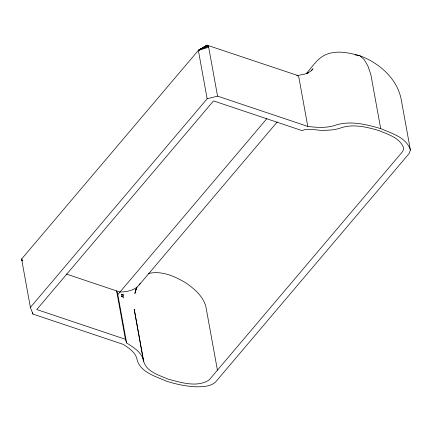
<?xml version="1.0" encoding="UTF-8"?>
<svg xmlns="http://www.w3.org/2000/svg" width="432" height="432" viewBox="0 0 432 432"><rect width="100%" height="100%" fill="white"/><g stroke="black" fill="none" stroke-linecap="round" stroke-linejoin="round"><path stroke-width="0.65" d="M123.806 294.77L121.624 294.457L121.3 296.568L123.449 297.097L123.503 297.923M136.442 287.858L134.87 293.512L136.145 289.073L135.626 290.18L137.122 287.053M410.4 150.05L409.072 153.614L215.487 382.115C210.438 386.602 203.326 386.613 196.954 386.851C186.64 386.467 176.488 384.361 166.666 381.224C155.876 376.45 139.309 372.038 136.847 358.614C135.054 351.913 128.617 347.895 123.142 344.347L32.924 314.075L30.391 307.4L21.6 259.033L198.358 50.393L207.036 45.149L297.74 75.508L298.89 77.495L307.778 126.409C316.532 127.516 325.669 128.164 334.238 125.615C349.337 120.166 365.839 124.259 380.689 128.601C391.441 133.24 406.669 137.5 410.4 150.05L401.096 98.852C396.76 78.116 378.923 62.84 359.764 55.706C349.439 52.915 338.348 50.333 327.856 53.865C318.109 57.094 312.833 66.231 306.358 73.51M66.242 274.012L119.961 292.037C127.332 291.913 135.999 290.25 140.162 283.468M30.391 307.4L207.149 98.761L217.561 96.136L307.778 126.409M126.598 342.949L125.415 339.282L36.769 309.539L213.527 100.899L302.022 130.594C309.463 127.462 317.369 131.026 325.139 130.291C330.059 130.205 335.021 129.773 339.73 128.282C352.442 123.46 366.455 126.922 378.999 130.594C388.103 134.476 400.556 137.997 403.801 148.5L402.694 151.475L209.11 379.976C197.165 387.844 181.062 382.46 168.356 379.231C159.138 375.203 145.314 371.493 143.424 359.996C141.21 351.88 133.223 347.209 126.598 342.949L117.806 294.581L266.819 118.687M311.326 70.826L313.07 68.769L310.549 71.248L307.346 73.202L308.513 72.657L304.382 74.212L296.773 75.649M139.131 284.969L277.198 121.991M207.149 98.761L198.358 50.393L207.036 45.149M208.364 46.31L198.358 50.393L207.522 45.241L208.672 47.223L198.358 50.393L207.279 45.198M198.358 50.393L207.976 45.635M148.219 273.575C161.654 270.248 175.257 276.415 186.516 283.316C194.816 289.219 203.218 296.519 205.907 306.752L217.426 370.159M123.487 296.26L121.3 296.568L123.606 295.466L121.624 294.457M355.072 54.853L359.764 55.706L364.165 59.551L367.978 66.118L370.942 74.968L380.689 128.601M297.254 75.422L297.74 75.508M22.291 260.852L21.6 259.033L22.124 260.134M21.6 259.033L22.329 260.874M117.806 294.581L116.624 290.914L125.415 339.282M208.672 47.223L217.561 96.136M143.424 359.996L134.195 309.215L143.554 361.325M32.681 312.752L32.924 314.075"/></g></svg>
